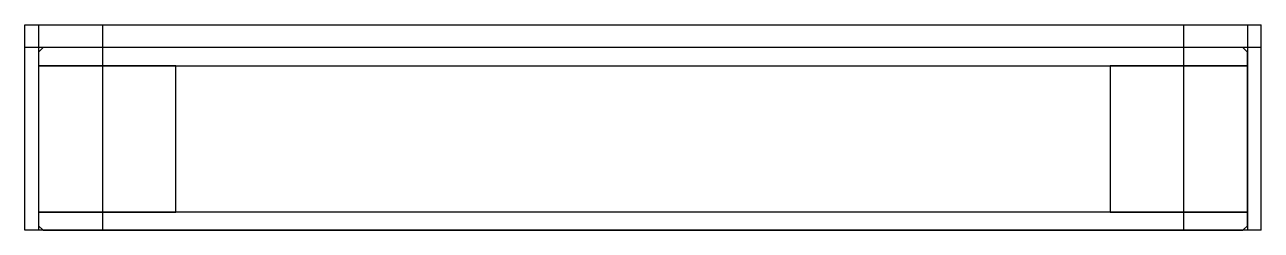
# Model space of a CAD drawing. Extents: x -948 to -678, y -1038 to -993.
import ezdxf

# ---------------------------------------------------------------- set-up
doc = ezdxf.new("R2010")
doc.units = 0
doc.layers.get('0').update_dxf_attribs({"linetype": 'CONTINUOUS'})

msp = doc.modelspace()

# ---------------------------------------------------------------- linework, layer by layer
at = {"linetype": 'CONTINUOUS'}
for p, q in [((-948.26, -1038.46), (-948.26, -993.46)), ((-948.26, -993.46), (-678.1, -993.46)), ((-945.26, -993.46), (-945.26, -1038.46)), ((-931.26, -993.46), (-931.26, -1038.46)), ((-695.1, -993.46), (-695.1, -1038.46)), ((-681.1, -993.46), (-681.1, -1038.46)), ((-678.1, -1038.46), (-678.1, -993.46)), ((-678.1, -998.46), (-948.26, -998.46)), ((-944.26, -998.46), (-945.26, -999.46)), ((-945.26, -999.46), (-945.26, -1037.46)), ((-682.1, -998.46), (-944.26, -998.46)), ((-681.1, -999.46), (-682.1, -998.46)), ((-681.1, -1037.46), (-681.1, -999.46)), ((-915.26, -1002.46), (-945.26, -1002.46)), ((-945.26, -1002.46), (-945.26, -1034.46)), ((-945.26, -1002.46), (-681.1, -1002.46)), ((-915.26, -1034.46), (-915.26, -1002.46)), ((-681.1, -1002.46), (-711.1, -1002.46)), ((-711.1, -1002.46), (-711.1, -1034.46)), ((-681.1, -1034.46), (-681.1, -1002.46)), ((-945.26, -1034.46), (-915.26, -1034.46)), ((-681.1, -1034.46), (-945.26, -1034.46)), ((-711.1, -1034.46), (-681.1, -1034.46)), ((-678.1, -1038.46), (-948.26, -1038.46)), ((-945.26, -1037.46), (-944.26, -1038.46)), ((-944.26, -1038.46), (-682.1, -1038.46)), ((-682.1, -1038.46), (-681.1, -1037.46))]:
    msp.add_line(p, q, dxfattribs=at)

doc.saveas('drawing.dxf')
